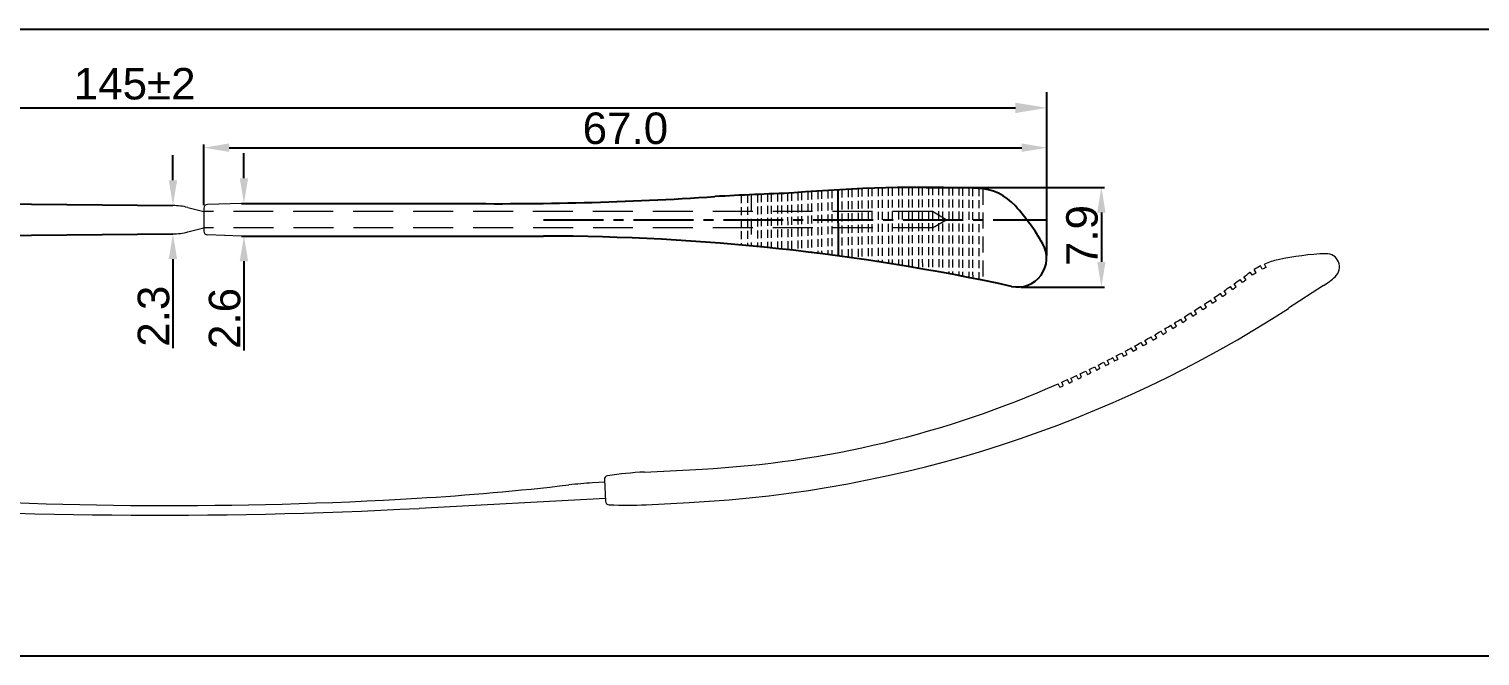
# Model space of a CAD drawing. Header units: millimetres. Extents: x 7018 to 13530, y 4187 to 5692.
# Drawn here: x 13273.1 to 13388.4, y 5031.6 to 5081.5 of the extents above; entities that cross this region are included whole.
import ezdxf

# ---------------------------------------------------------------- set-up
doc = ezdxf.new("R2010")
doc.units = ezdxf.units.MM
for name, pattern in [('CENTER2', [28.575, 19.05, -3.175, 3.175, -3.175]), ('DASHED', [19.05, 12.7, -6.35]), ('DASHEDX2', [38.1, 25.4, -12.7]), ('HIDDEN', [9.525, 6.35, -3.175])]:
    doc.linetypes.add(name, pattern=pattern)
doc.layers.add('Center Line', color=2, linetype='CENTER2')
doc.layers.add('Dimension', color=3, linetype='Continuous')
for name, color, linetype, lineweight in [('图框层', 7, 'Continuous', 9), ('绘图层', 7, 'Continuous', 15), ('虚线层', 3, 'DASHEDX2', 9)]:
    doc.layers.add(name, color=color, linetype=linetype, lineweight=lineweight)
doc.styles.get("Standard").update_dxf_attribs({"font": 'arial.ttf'})
doc.styles.add('样式 1', font='romant.shx')
doc.dimstyles.new('ISO-25$0', dxfattribs={"dimtxt": 2.5, "dimasz": 2.5, "dimexe": 0.5, "dimexo": 1, "dimgap": 1, "dimtad": 0, "dimtih": 1, "dimtoh": 1, "dimdec": 1, "dimzin": 10, "dimdsep": 46, "dimlunit": 6, "dimtxsty": '样式 1', "dimcen": 0, "dimclrd": 256, "dimclre": 256, "dimclrt": 7, "dimazin": 0, "dimtfac": 1, "dimtdec": 1, "dimtofl": 0, "dimtmove": 0, "dimatfit": 0, "dimfxl": 1, "dimtolj": 1, "dimtzin": 10, "dimarcsym": 0})
doc.dimstyles.new('Standard$0', dxfattribs={"dimtxt": 2.3, "dimasz": 2, "dimexe": 1, "dimexo": 1, "dimgap": 1, "dimtad": 1, "dimdec": 1, "dimzin": 0, "dimdsep": 46, "dimtxsty": 'Standard', "dimcen": 0, "dimclrd": 4, "dimclre": 4, "dimclrt": 4, "dimadec": 1, "dimazin": 0, "dimtfac": 1, "dimtdec": 1, "dimtofl": 0, "dimtmove": 0, "dimatfit": 0, "dimfxl": 1, "dimtfillclr": 256, "dimtolj": 1, "dimtzin": 0, "dimlwd": -1, "dimlwe": -1, "dimarcsym": 1})

# ---------------------------------------------------------------- blocks, each defined once
blk = doc.blocks.new('*D2892')
at = {"layer": 'Defpoints', "color": 0, "transparency": 16777216}
for p in [(13354.03, 5075.21), (13209.03, 5068.17), (13354.03, 5063.23)]:
    blk.add_point(p, dxfattribs=at)
at = {"layer": 'Dimension', "color": 0, "lineweight": -2, "transparency": 16777216}
for p, q in [((13209.03, 5068.79), (13209.03, 5076.46)), ((13354.03, 5063.86), (13354.03, 5076.46)), ((13211.53, 5075.21), (13351.53, 5075.21))]:
    blk.add_line(p, q, dxfattribs=at)
at = {"layer": 'Dimension', "color": 0, "transparency": 16777216}
for points in [[(13211.53, 5075.62), (13211.53, 5074.79), (13209.03, 5075.21)], [(13351.53, 5075.62), (13351.53, 5074.79), (13354.03, 5075.21)]]:
    blk.add_solid(points, dxfattribs=at)
at = {"layer": 'Dimension', "color": 0, "transparency": 16777216, "insert": (13281.53, 5077.11), "char_height": 2.5, "attachment_point": 5}
blk.add_mtext('145±2', dxfattribs=at)
blk = doc.blocks.new('*D2893')
at = {"layer": 'Defpoints', "color": 0, "transparency": 16777216}
for p in [(13354.03, 5072.04), (13287.03, 5067.23), (13354.03, 5063.23)]:
    blk.add_point(p, dxfattribs=at)
at = {"layer": 'Dimension', "color": 3, "transparency": 16777216}
for p, q in [((13287.03, 5067.48), (13287.03, 5072.29)), ((13289.03, 5072.04), (13352.03, 5072.04)), ((13354.03, 5063.48), (13354.03, 5072.29))]:
    blk.add_line(p, q, dxfattribs=at)
for points in [[(13289.03, 5072.38), (13289.03, 5071.71), (13287.03, 5072.04)], [(13352.03, 5072.38), (13352.03, 5071.71), (13354.03, 5072.04)]]:
    blk.add_solid(points, dxfattribs=at)
at = {"layer": 'Dimension', "transparency": 16777216, "insert": (13320.53, 5073.57), "char_height": 2.5, "attachment_point": 5}
blk.add_mtext('\\A1;67.0', dxfattribs=at)
blk = doc.blocks.new('*D2894')
at = {"layer": 'Defpoints', "color": 0, "transparency": 16777216}
for p in [(13290.03, 5067.62), (13290.21, 5067.62), (13290.03, 5065.02)]:
    blk.add_point(p, dxfattribs=at)
at = {"layer": 'Dimension', "color": 3, "transparency": 16777216}
for p, q in [((13290.21, 5069.62), (13290.21, 5071.62)), ((13290.28, 5067.62), (13290.46, 5067.62)), ((13290.28, 5065.02), (13290.46, 5065.02)), ((13290.21, 5063.02), (13290.21, 5055.92))]:
    blk.add_line(p, q, dxfattribs=at)
for points in [[(13289.88, 5069.62), (13290.55, 5069.62), (13290.21, 5067.62)], [(13289.88, 5063.02), (13290.55, 5063.02), (13290.21, 5065.02)]]:
    blk.add_solid(points, dxfattribs=at)
at = {"layer": 'Dimension', "transparency": 16777216, "insert": (13288.69, 5058.47), "char_height": 2.5, "attachment_point": 5, "rotation": 90}
blk.add_mtext('\\A1;2.6', dxfattribs=at)
blk = doc.blocks.new('*D2895')
at = {"layer": 'Defpoints', "color": 0, "transparency": 16777216}
for p in [(13344.18, 5068.89), (13351.71, 5060.97), (13358.36, 5060.97)]:
    blk.add_point(p, dxfattribs=at)
at = {"layer": 'Dimension', "color": 3, "transparency": 16777216}
for p, q in [((13344.43, 5068.89), (13358.61, 5068.89)), ((13358.36, 5066.89), (13358.36, 5062.97)), ((13351.96, 5060.97), (13358.61, 5060.97))]:
    blk.add_line(p, q, dxfattribs=at)
for points in [[(13358.03, 5066.89), (13358.69, 5066.89), (13358.36, 5068.89)], [(13358.03, 5062.97), (13358.69, 5062.97), (13358.36, 5060.97)]]:
    blk.add_solid(points, dxfattribs=at)
at = {"layer": 'Dimension', "transparency": 16777216, "insert": (13356.83, 5065.06), "char_height": 2.5, "attachment_point": 5, "rotation": 90}
blk.add_mtext('\\A1;7.9', dxfattribs=at)
blk = doc.blocks.new('*D2896')
at = {"layer": 'Defpoints', "color": 0, "transparency": 16777216}
for p in [(13284.57, 5067.45), (13284.57, 5065.19), (13284.57, 5065.19)]:
    blk.add_point(p, dxfattribs=at)
at = {"layer": 'Dimension', "color": 3, "transparency": 16777216}
for p, q in [((13284.57, 5069.45), (13284.57, 5071.45)), ((13284.57, 5063.19), (13284.57, 5056.1))]:
    blk.add_line(p, q, dxfattribs=at)
for points in [[(13284.24, 5069.45), (13284.9, 5069.45), (13284.57, 5067.45)], [(13284.24, 5063.19), (13284.9, 5063.19), (13284.57, 5065.19)]]:
    blk.add_solid(points, dxfattribs=at)
at = {"layer": 'Dimension', "transparency": 16777216, "insert": (13283.04, 5058.65), "char_height": 2.5, "attachment_point": 5, "rotation": 90}
blk.add_mtext('\\A1;2.3', dxfattribs=at)

msp = doc.modelspace()

# ---------------------------------------------------------------- linework, layer by layer
for p, q in [((13129.437, 5081.475), (13525.875, 5081.475)), ((13337.425, 5068.697), (13337.429, 5063.442)), ((13212.026, 5068.165), (13284.568, 5067.445)), ((13290.03, 5067.617), (13306.849, 5067.617)), ((13212.026, 5064.472), (13284.568, 5065.192)), ((13290.03, 5065.017), (13306.881, 5065.017)), ((13306.881, 5065.017), (13314.03, 5065.017)), ((13129.437, 5031.644), (13525.875, 5031.644))]:
    msp.add_line(p, q)
at = {"linetype": 'DASHED', "lineweight": 9, "ltscale": 0.05}
for p, q in [((13329.725, 5068.267), (13329.728, 5064.305)), ((13330.225, 5068.291), (13330.228, 5064.26)), ((13331.025, 5068.328), (13331.028, 5064.184)), ((13331.325, 5068.342), (13331.328, 5064.154)), ((13331.825, 5068.365), (13331.828, 5064.104)), ((13332.125, 5068.378), (13332.128, 5064.073)), ((13332.625, 5068.399), (13332.628, 5064.021)), ((13332.925, 5068.412), (13332.928, 5063.988)), ((13333.425, 5068.433), (13333.428, 5063.934)), ((13333.725, 5068.445), (13333.728, 5063.9)), ((13334.225, 5068.483), (13334.229, 5063.843)), ((13334.525, 5068.508), (13334.529, 5063.808)), ((13335.025, 5068.536), (13335.029, 5063.748)), ((13335.325, 5068.559), (13335.329, 5063.712)), ((13335.825, 5068.595), (13335.829, 5063.65)), ((13336.125, 5068.616), (13336.129, 5063.612)), ((13336.625, 5068.649), (13336.629, 5063.548)), ((13336.925, 5068.668), (13336.929, 5063.508)), ((13337.725, 5068.714), (13337.729, 5063.401)), ((13338.225, 5068.74), (13338.229, 5063.332)), ((13338.525, 5068.755), (13338.529, 5063.29)), ((13339.025, 5068.778), (13339.029, 5063.219)), ((13339.325, 5068.791), (13339.329, 5063.175)), ((13339.825, 5068.81), (13339.829, 5063.102)), ((13340.125, 5068.821), (13340.129, 5063.057)), ((13340.625, 5068.837), (13340.629, 5062.981)), ((13340.925, 5068.845), (13340.929, 5062.934)), ((13341.425, 5068.858), (13341.429, 5062.856)), ((13341.725, 5068.864), (13341.729, 5062.808)), ((13342.225, 5068.874), (13342.229, 5062.728)), ((13342.525, 5068.878), (13342.529, 5062.678)), ((13343.025, 5068.884), (13343.029, 5062.595)), ((13343.325, 5068.887), (13343.329, 5062.545)), ((13343.825, 5068.889), (13343.83, 5062.459)), ((13344.125, 5068.89), (13344.13, 5062.407)), ((13344.625, 5068.901), (13344.63, 5062.319)), ((13344.925, 5068.9), (13344.93, 5062.266)), ((13345.425, 5068.895), (13345.43, 5062.175)), ((13345.725, 5068.88), (13345.73, 5062.121)), ((13346.225, 5068.872), (13346.23, 5062.028)), ((13346.525, 5068.867), (13346.53, 5061.971)), ((13347.025, 5068.868), (13347.03, 5061.876)), ((13347.325, 5068.848), (13347.33, 5061.819)), ((13347.825, 5068.846), (13347.83, 5061.721)), ((13348.125, 5068.836), (13348.13, 5061.662)), ((13348.625, 5068.816), (13348.63, 5061.562))]:
    msp.add_line(p, q, dxfattribs=at)
at = {"linetype": 'DASHED', "lineweight": 9, "ltscale": 0.1}
for p, q in [((13330.525, 5068.305), (13330.528, 5064.232)), ((13348.925, 5068.784), (13348.93, 5061.501))]:
    msp.add_line(p, q, dxfattribs=at)
at = {"lineweight": 9}
for p, q in [((13285.742, 5067.294), (13287.03, 5066.969)), ((13287.03, 5067.227), (13287.03, 5065.407)), ((13290.03, 5067.617), (13287.32, 5067.527)), ((13285.742, 5065.344), (13287.03, 5065.665)), ((13290.03, 5065.017), (13287.32, 5065.107))]:
    msp.add_line(p, q, dxfattribs=at)
at = {"color": 1, "linetype": 'HIDDEN', "lineweight": 9, "ltscale": 0.5}
for p, q in [((13344.936, 5066.969), (13287.03, 5066.969)), ((13344.945, 5065.665), (13287.03, 5065.665))]:
    msp.add_line(p, q, dxfattribs=at)
at = {"color": 1, "linetype": 'HIDDEN', "lineweight": 9, "ltscale": 0.2}
for p, q in [((13346.027, 5066.314), (13344.936, 5066.969)), ((13344.945, 5065.665), (13346.027, 5066.314))]:
    msp.add_line(p, q, dxfattribs=at)
for centre, radius, start, end in [((13354.071, 4560.479), 508.367, 92.27153, 92.97992), ((13344.178, 4950.244), 118.646, 87.88589, 94.95928), ((13348.4, 5064.612), 4.2, 41.99428, 87.88589), ((13310.424, 5330.164), 262.572, 269.21982, 273.7601), ((13338.487, 5055.688), 17.538, 29.82573, 41.99428), ((13314.03, 4890.039), 174.977, 77.72938, 90), ((13351.707, 5063.267), 2.3, 257.72938, 29.82573)]:
    msp.add_arc(centre, radius, start, end)
at = {"lineweight": 9}
for centre, radius, start, end in [((13284.519, 5062.446), 5, 75.84481, 89.43159), ((13287.33, 5067.227), 0.3, 91.90915, 180), ((13284.519, 5070.192), 5, 270.56841, 284.15519), ((13372.205, 5066.984), 7.029, 302.91469, 312.34652)]:
    msp.add_arc(centre, radius, start, end, dxfattribs=at)
at = {"layer": 'Center Line', "ltscale": 0.25}
msp.add_line((13314.03, 5066.317), (13354.03, 5066.317), dxfattribs=at)
at = {"layer": '图框层', "color": 0, "linetype": 'ByBlock', "lineweight": 9, "ltscale": 0.3}
msp.add_line((13376.025, 5061.084), (13373.23, 5059.275), dxfattribs=at)
for centre, radius, start, end in [((13376.981, 5042.463), 21.17, 92.13581, 102.49612), ((13376.231, 5062.567), 1.052, 312.34652, 92.13581), ((13373.841, 5057.015), 6.3, 116.64992, 122.07063), ((13373.841, 5057.015), 6, 113.51506, 116.64992), ((13373.763, 5056.981), 6.3, 102.49612, 112.74496), ((12975.333, 5606.086), 672.445, 305.904217, 305.924233), ((12975.333, 5606.086), 672.145, 305.924233, 305.971656), ((13373.841, 5057.015), 6.3, 125.47283, 125.97166), ((13373.841, 5057.015), 6, 122.07063, 125.47283)]:
    msp.add_arc(centre, radius, start, end, dxfattribs=at)
at = {"layer": '绘图层', "color": 0, "lineweight": 9}
for p, q in [((13287.03, 5066.969), (13287.03, 5065.665)), ((13371.15, 5062.377), (13371.015, 5062.645)), ((13371.447, 5062.516), (13371.327, 5062.791)), ((13369.57, 5061.33), (13369.395, 5061.573)), ((13369.866, 5061.544), (13369.69, 5061.787)), ((13370.359, 5061.901), (13370.185, 5062.145)), ((13370.655, 5062.099), (13370.496, 5062.353)), ((13367.499, 5059.884), (13367.331, 5060.133)), ((13367.992, 5060.22), (13367.823, 5060.467)), ((13368.288, 5060.424), (13368.117, 5060.67)), ((13368.781, 5060.768), (13368.609, 5061.013)), ((13369.077, 5060.977), (13368.904, 5061.221)), ((13365.919, 5058.845), (13365.757, 5059.098)), ((13366.413, 5059.164), (13366.249, 5059.415)), ((13366.709, 5059.358), (13366.544, 5059.609)), ((13367.203, 5059.685), (13367.036, 5059.935)), ((13364.042, 5057.678), (13363.887, 5057.935)), ((13364.338, 5057.858), (13364.182, 5058.114)), ((13364.833, 5058.161), (13364.675, 5058.416)), ((13365.129, 5058.345), (13364.97, 5058.599)), ((13365.623, 5058.656), (13365.462, 5058.909)), ((13361.966, 5056.468), (13361.819, 5056.73)), ((13362.46, 5056.749), (13362.311, 5057.009)), ((13362.757, 5056.919), (13362.607, 5057.179)), ((13363.251, 5057.207), (13363.099, 5057.466)), ((13363.548, 5057.382), (13363.395, 5057.64)), ((13359.976, 5055.725), (13360.106, 5055.454)), ((13360.241, 5055.865), (13360.383, 5055.601)), ((13360.877, 5055.867), (13360.734, 5056.131)), ((13361.174, 5056.029), (13361.03, 5056.292)), ((13361.669, 5056.302), (13361.523, 5056.564)), ((13357.388, 5054.415), (13357.517, 5054.144)), ((13357.837, 5054.634), (13357.967, 5054.364)), ((13358.106, 5054.767), (13358.236, 5054.497)), ((13358.554, 5054.991), (13358.683, 5054.72)), ((13358.821, 5055.126), (13358.951, 5054.855)), ((13359.267, 5055.354), (13359.396, 5055.083)), ((13359.533, 5055.492), (13359.663, 5055.221)), ((13357.117, 5054.286), (13357.247, 5054.015))]:
    msp.add_line(p, q, dxfattribs=at)
at = {"layer": '绘图层', "lineweight": 9}
for p, q in [((13355.058, 5053.008), (13354.937, 5053.282)), ((13355.333, 5053.129), (13355.211, 5053.403)), ((13355.79, 5053.331), (13355.667, 5053.609)), ((13356.061, 5053.459), (13355.94, 5053.734)), ((13356.515, 5053.669), (13356.394, 5053.944)), ((13356.787, 5053.797), (13356.665, 5054.071)), ((13318.868, 5045.448), (13317.924, 5045.399)), ((13318.857, 5045.654), (13318.947, 5043.944)), ((13318.936, 5044.15), (13304.138, 5043.378))]:
    msp.add_line(p, q, dxfattribs=at)
at = {"layer": '绘图层', "color": 0, "lineweight": 9}
for centre, radius, start, end in [((13287.33, 5065.407), 0.3, 180, 268.09085), ((13320.558, 5140.647), 96.932, 272.98656, 302.91469)]:
    msp.add_arc(centre, radius, start, end, dxfattribs=at)
at = {"layer": '绘图层', "lineweight": 9}
for centre, radius, start, end in [((13322.585, 5126.449), 80, 305.37865, 305.8113), ((13322.585, 5126.449), 80.3, 305.8113, 305.90422), ((13322.585, 5126.449), 80, 304.00873, 304.43451), ((13322.585, 5126.449), 80.3, 304.43451, 304.69097), ((13322.585, 5126.449), 80, 304.69097, 305.12012), ((13322.585, 5126.449), 80.3, 305.12012, 305.37865), ((13322.585, 5126.449), 80, 302.65966, 303.07911), ((13322.585, 5126.449), 80.3, 303.07911, 303.33169), ((13322.585, 5126.449), 80, 303.33169, 303.75424), ((13322.585, 5126.449), 80.3, 303.75424, 304.00873), ((13322.585, 5126.449), 80, 300.6716, 301.08246), ((13322.585, 5126.449), 80.3, 301.08246, 301.3298), ((13322.585, 5126.449), 80, 301.3298, 301.74341), ((13322.585, 5126.449), 80.3, 301.74341, 301.99242), ((13322.585, 5126.449), 80, 301.99242, 302.40889), ((13322.585, 5126.449), 80.3, 302.40889, 302.65966), ((13322.585, 5126.449), 80, 299.36781, 299.77349), ((13322.585, 5126.449), 80.3, 299.77349, 300.01766), ((13322.585, 5126.449), 80, 300.01766, 300.42588), ((13322.585, 5126.449), 80.3, 300.42588, 300.6716), ((13322.585, 5126.449), 80, 297.50636, 297.86471), ((13322.585, 5126.449), 80.3, 297.85614, 298.07975), ((13322.585, 5126.449), 80, 298.07975, 298.48065), ((13322.585, 5126.449), 80.3, 298.48065, 298.72189), ((13322.585, 5126.449), 80, 298.72189, 299.12514), ((13322.585, 5126.449), 80.3, 299.12514, 299.36781), ((13322.585, 5126.449), 80, 295.78712, 296.14523), ((13322.585, 5126.449), 80.3, 296.14309, 296.35716), ((13322.585, 5126.449), 80, 296.36011, 296.71826), ((13322.585, 5126.449), 80.3, 296.71397, 296.92808), ((13322.585, 5126.449), 80, 296.93317, 297.29139), ((13322.585, 5126.449), 80.3, 297.28497, 297.49913), ((13322.585, 5126.449), 80, 294.06799, 294.4261), ((13322.585, 5126.449), 80.3, 294.42396, 294.63803), ((13322.585, 5126.449), 80, 294.64097, 294.99912), ((13322.585, 5126.449), 80.3, 294.99484, 295.20895), ((13322.585, 5126.449), 80, 295.21403, 295.57226), ((13322.585, 5126.449), 80.3, 295.57226, 295.78632), ((13322.585, 5126.449), 80.3, 293.85313, 294.06719), ((13291.147, 5259.993), 216.19, 273.40522, 276.61031), ((13319.488, 5015.439), 30, 92.98656, 96.61031), ((13319.157, 5045.669), 0.3, 98.63074, 182.98656), ((13323.614, 5016.306), 30, 92.98656, 98.63074), ((13284.291, 5375.222), 331.623, 265.98656, 273.40522), ((13283.297, 5442.834), 400, 265.98656, 272.98656), ((13319.246, 5043.96), 0.3, 182.98656, 267.34239), ((13320.623, 5073.628), 30, 267.34239, 272.98656)]:
    msp.add_arc(centre, radius, start, end, dxfattribs=at)
at = {"layer": '绘图层', "color": 0, "lineweight": 9, "ltscale": 0.3}
msp.add_arc((13322.456, 5126.395), 80, 272.98656, 293.95367, dxfattribs=at)
at = {"layer": '虚线层', "color": 0, "linetype": 'ByBlock', "lineweight": 9, "ltscale": 0.1}
for p, q in [((13322.051, 5046.265), (13326.624, 5046.503)), ((13322.186, 5043.668), (13325.608, 5043.847))]:
    msp.add_line(p, q, dxfattribs=at)

# ---------------------------------------------------------------- dimensions: what is measured, and where the dimension line sits
at = {"layer": 'Dimension'}
for base, p1, p2, dimstyle, override, picture, middle in [((13354.029, 5075.205), (13209.026, 5068.165), (13354.029, 5063.233), 'ISO-25$0', {"dimexe": 1.25, "dimexo": 0.625, "dimgap": 0.625, "dimtad": 1, "dimtih": 0, "dimtoh": 0, "dimzin": 8, "dimlunit": 2, "dimtxsty": 'Standard', "dimcen": 2.5, "dimclrd": 0, "dimclre": 0, "dimclrt": 0, "dimadec": 0, "dimtol": 1, "dimtp": 2, "dimtm": 2, "dimtdec": 2, "dimtofl": 1, "dimatfit": 3, "dimtolj": 0, "dimtzin": 8}, '*D2892', (13281.528, 5077.107)), ((13354.03, 5072.042), (13287.03, 5067.227), (13354.03, 5063.232), 'Standard$0', {"dimtxt": 2.5, "dimexe": 0.25, "dimexo": 0.25, "dimgap": 0.25, "dimtad": 1, "dimtih": 0, "dimtoh": 0, "dimclrd": 3, "dimclre": 3, "dimclrt": 256, "dimadec": 2, "dimtdec": 2, "dimatfit": 3}, '*D2893', (13320.53, 5073.569))]:
    dim = msp.add_linear_dim(base=base, p1=p1, p2=p2, dimstyle=dimstyle, override=override, dxfattribs=at)
    dim.commit()
    dim.dimension.update_dxf_attribs({"geometry": picture, "text_midpoint": middle})
dim = msp.add_linear_dim(base=(13284.568, 5065.192), p1=(13284.568, 5067.445), p2=(13284.568, 5065.192), angle=90, dimstyle='Standard$0', override={"dimtxt": 2.5, "dimexe": 0.25, "dimexo": 0.25, "dimgap": 0.25, "dimtad": 1, "dimtih": 0, "dimtoh": 0, "dimclrd": 3, "dimclre": 3, "dimclrt": 256, "dimadec": 2, "dimtdec": 2, "dimatfit": 3}, dxfattribs=at)
dim.commit()
dim.dimension.update_dxf_attribs({"geometry": '*D2896', "text_midpoint": (13283.041, 5058.645)})
for base, p1, p2, picture, middle in [((13290.213, 5067.617), (13290.03, 5065.017), (13290.03, 5067.617), '*D2894', (13290.213, 5058.471)), ((13358.36, 5060.967), (13344.178, 5068.89), (13351.707, 5060.967), '*D2895', (13358.36, 5065.061))]:
    dim = msp.add_linear_dim(base=base, p1=p1, p2=p2, angle=90, dimstyle='Standard$0', override={"dimtxt": 2.5, "dimexe": 0.25, "dimexo": 0.25, "dimgap": 0.25, "dimtad": 1, "dimtih": 0, "dimtoh": 0, "dimclrd": 3, "dimclre": 3, "dimclrt": 256, "dimadec": 2, "dimtdec": 2, "dimatfit": 3}, dxfattribs=at)
    dim.commit()
    dim.dimension.update_dxf_attribs({"geometry": picture, "text_midpoint": middle, "dimtype": 160})

doc.saveas('drawing.dxf')
